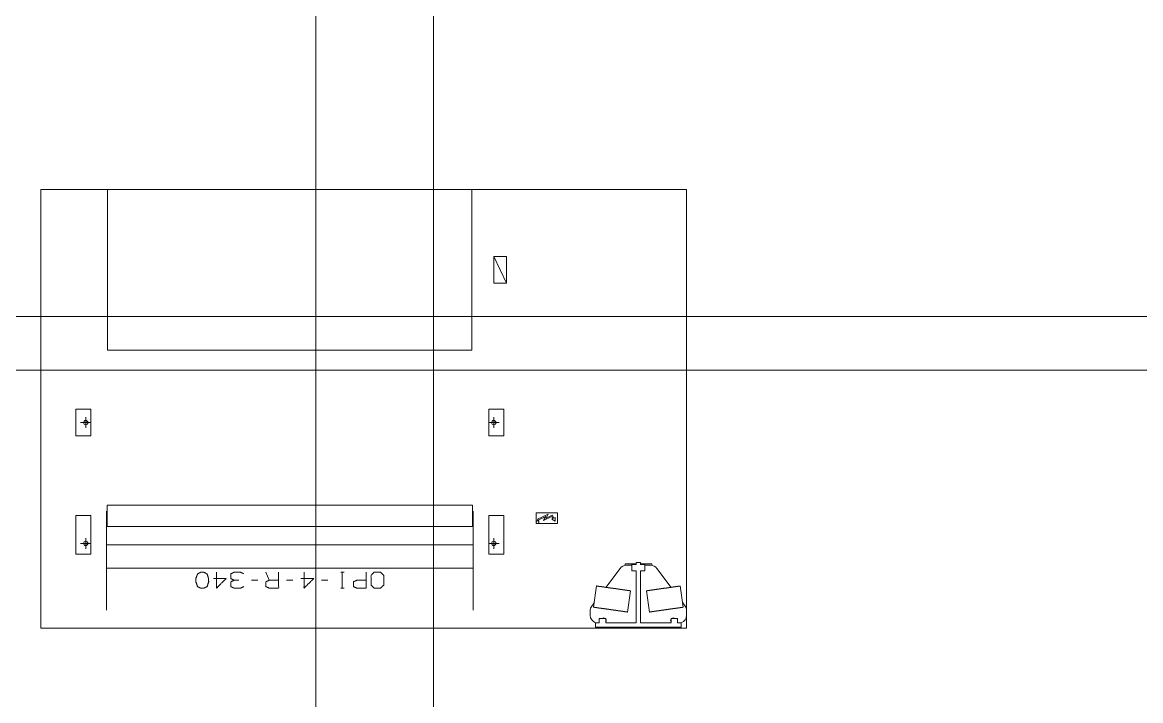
# Model space of a CAD drawing. Header units: millimetres. Extents: x 3056 to 110866, y 16649 to 58349.
# Drawn here: x 55818 to 66255, y 44265 to 50594 of the extents above; entities that cross this region are included whole.
import ezdxf

# ---------------------------------------------------------------- set-up
doc = ezdxf.new("R2010")
doc.units = ezdxf.units.MM
doc.layers.add('1', color=7, linetype='Continuous', true_color=0xffffff)

msp = doc.modelspace()

# ---------------------------------------------------------------- linework, layer by layer
at = {"layer": '1', "color": 143, "linetype": 'Continuous', "lineweight": 13}
for p, q in [((58556, 55303), (58556, 17870)), ((59656, 17870), (59656, 54863)), ((90886, 47849), (49320, 47849)), ((90886, 47349), (49320, 47349))]:
    msp.add_line(p, q, dxfattribs=at)
at = {"layer": '1', "color": 9, "linetype": 'Continuous', "lineweight": 13}
for p, q in [((58556, 55303), (58556, 47849)), ((58556, 47849), (54720, 47849)), ((58556, 47349), (54720, 47349)), ((58556, 47349), (58556, 30845)), ((59656, 45914), (59656, 47349))]:
    msp.add_line(p, q, dxfattribs=at)
at = {"layer": '1', "color": 4, "linetype": 'Continuous', "lineweight": 13}
for p, q in [((55990, 44942), (55990, 49035)), ((55990, 44942), (55990, 49035)), ((55990, 49035), (62018, 49035)), ((55990, 49035), (62018, 49035)), ((62018, 49035), (62018, 44942)), ((62018, 49035), (62018, 44942)), ((60338, 48160), (60218, 48410)), ((60218, 48410), (60338, 48410)), ((60218, 48160), (60218, 48410)), ((60338, 48410), (60338, 48160)), ((60338, 48160), (60218, 48160)), ((56614, 47535), (60014, 47535)), ((56316, 46735), (56316, 46985)), ((56316, 46985), (56456, 46985)), ((56456, 46985), (56456, 46735)), ((60173, 46735), (60173, 46985)), ((60173, 46985), (60313, 46985)), ((60313, 46985), (60313, 46735)), ((56410, 46810), (56410, 46910)), ((60218, 46810), (60218, 46910)), ((56460, 46860), (56360, 46860)), ((60268, 46860), (60168, 46860)), ((56456, 46735), (56316, 46735)), ((60313, 46735), (60173, 46735)), ((56610, 46090), (60018, 46090)), ((56610, 45890), (56610, 46090)), ((60018, 46090), (60018, 45890)), ((56316, 45632), (56316, 45992)), ((56316, 45992), (56456, 45992)), ((56456, 45992), (56456, 45632)), ((60173, 45632), (60173, 45992)), ((60173, 45992), (60313, 45992)), ((60313, 45992), (60313, 45632)), ((60613, 45917), (60613, 46017)), ((60613, 46017), (60813, 46017)), ((60613, 45942), (60638, 45942)), ((60627, 45959), (60725, 46005)), ((60627, 45959), (60631, 45950)), ((60631, 45950), (60703, 45983)), ((60638, 45942), (60638, 45917)), ((60703, 45983), (60683, 45947)), ((60760, 45983), (60683, 45947)), ((60725, 46005), (60706, 45968)), ((60706, 45968), (60764, 45996)), ((60770, 45965), (60759, 45959)), ((60759, 45959), (60790, 45940)), ((60760, 45983), (60770, 45965)), ((60764, 45996), (60779, 45969)), ((60790, 45974), (60779, 45969)), ((60790, 45974), (60790, 45940)), ((60813, 46017), (60813, 45917)), ((60018, 45890), (56610, 45890)), ((60813, 45917), (60613, 45917)), ((56460, 45732), (56360, 45732)), ((56410, 45682), (56410, 45782)), ((60024, 45720), (56604, 45720)), ((60268, 45732), (60168, 45732)), ((60218, 45682), (60218, 45782)), ((56456, 45632), (56316, 45632)), ((60313, 45632), (60173, 45632)), ((61443, 45527), (61443, 45543)), ((61548, 45543), (61443, 45543)), ((61456, 45528), (61508, 45528)), ((61508, 45475), (61508, 45535)), ((61548, 45535), (61508, 45535)), ((61548, 45553), (61588, 45553)), ((61548, 45535), (61548, 45553)), ((61588, 45535), (61588, 45553)), ((61693, 45543), (61588, 45543)), ((61588, 45535), (61628, 45535)), ((61628, 45475), (61628, 45535)), ((61628, 45528), (61681, 45528)), ((61693, 45527), (61693, 45543)), ((56604, 45501), (60024, 45501)), ((58091, 45463), (58121, 45388)), ((58820, 45463), (58790, 45463)), ((58804, 45315), (58804, 45463)), ((61396, 45498), (61264, 45322)), ((61548, 45475), (61508, 45475)), ((61548, 44992), (61548, 45475)), ((61588, 45475), (61628, 45475)), ((61588, 44992), (61588, 45475)), ((61873, 45322), (61741, 45498)), ((57957, 45388), (58016, 45388)), ((58284, 45388), (58343, 45388)), ((58611, 45388), (58670, 45388)), ((58820, 45315), (58790, 45315)), ((61178, 45335), (61150, 45137)), ((61987, 45137), (61959, 45335)), ((61467, 45092), (61495, 45290)), ((61642, 45290), (61670, 45092)), ((61118, 45062), (61118, 45103)), ((61156, 45178), (61133, 45148)), ((62003, 45148), (61981, 45178)), ((61203, 44992), (61168, 44992)), ((61168, 44952), (61168, 44992)), ((61203, 44992), (61203, 45032)), ((61203, 45032), (61263, 45032)), ((61263, 44992), (61263, 45032)), ((61548, 44992), (61263, 44992)), ((61873, 44992), (61588, 44992)), ((61873, 44992), (61873, 45032)), ((61873, 45032), (61933, 45032)), ((61933, 44992), (61933, 45032)), ((61968, 44992), (61933, 44992)), ((61968, 44952), (61968, 44992)), ((62018, 44942), (55990, 44942)), ((62018, 44942), (55990, 44942)), ((61168, 44952), (61968, 44952))]:
    msp.add_line(p, q, dxfattribs=at)
for centre, radius in [((56410, 46860), 20), ((60218, 46860), 20), ((60626, 45930), 12.5), ((56410, 45732), 20), ((60218, 45732), 20)]:
    msp.add_circle(centre, radius, dxfattribs=at)
for centre, radius, start, end in [((61456, 45453), 75, 90, 143.1301), ((61681, 45453), 75, 36.8699, 90), ((61193, 45103), 75, 143.1301, 180), ((61943, 45103), 75, 0, 36.8699), ((61193, 45062), 75, 180, 250.5277), ((61243, 45012), 25, 90, 126.8719), ((61243, 45012), 25, 53.1281, 90), ((61243, 45012), 25, 323.1281, 36.8663), ((61893, 45012), 25, 143.1337, 216.8719), ((61893, 45012), 25, 90, 126.8719), ((61893, 45012), 25, 53.1281, 90), ((61943, 45062), 75, 289.4723, 0)]:
    msp.add_arc(centre, radius, start, end, dxfattribs=at)
for points, knots in [([(56614, 49035), (56614, 49035), (56614, 49035), (56614, 49035), (56614, 49034), (56614, 49033), (56614, 49032), (56614, 49031), (56614, 49030), (56614, 49029), (56614, 49027), (56614, 49025), (56614, 49023), (56614, 49021), (56614, 49018), (56614, 49015), (56614, 49012), (56614, 49009), (56614, 49006), (56614, 49002), (56614, 48999), (56614, 48995), (56614, 48991), (56614, 48986), (56614, 48982), (56614, 48977), (56614, 48975), (56614, 48970), (56614, 48964), (56614, 48959), (56614, 48954), (56614, 48948), (56614, 48942), (56614, 48936), (56614, 48930), (56614, 48923), (56614, 48917), (56614, 48910), (56614, 48903), (56614, 48896), (56614, 48888), (56614, 48885), (56614, 48877), (56614, 48869), (56614, 48862), (56614, 48854), (56614, 48845), (56614, 48837), (56614, 48829), (56614, 48820), (56614, 48811), (56614, 48802), (56614, 48793), (56614, 48784), (56614, 48775), (56614, 48765), (56614, 48756), (56614, 48746), (56614, 48736), (56614, 48726), (56614, 48716), (56614, 48706), (56614, 48696), (56614, 48685), (56614, 48675), (56614, 48664), (56614, 48653), (56614, 48642), (56614, 48631), (56614, 48620), (56614, 48609), (56614, 48603), (56614, 48592), (56614, 48581), (56614, 48569), (56614, 48558), (56614, 48546), (56614, 48541), (56614, 48529), (56614, 48517), (56614, 48511), (56614, 48499), (56614, 48487), (56614, 48475), (56614, 48463), (56614, 48451), (56614, 48439), (56614, 48427), (56614, 48415), (56614, 48403), (56614, 48390), (56614, 48378), (56614, 48366), (56614, 48353), (56614, 48341), (56614, 48329), (56614, 48316), (56614, 48304), (56614, 48291), (56614, 48285)], [0, 0, 0.000141, 0.000346, 0.000889, 0.001707, 0.002801, 0.00417, 0.005807, 0.007719, 0.008735, 0.011056, 0.013638, 0.016496, 0.019621, 0.023015, 0.026677, 0.0306, 0.034791, 0.03925, 0.043963, 0.048944, 0.054186, 0.059683, 0.06544, 0.071444, 0.077709, 0.080969, 0.087608, 0.094502, 0.101642, 0.109022, 0.116656, 0.124523, 0.13263, 0.140976, 0.149556, 0.158368, 0.167413, 0.176684, 0.186181, 0.195897, 0.200814, 0.210861, 0.221127, 0.231597, 0.242287, 0.25318, 0.264279, 0.275574, 0.287075, 0.298766, 0.310647, 0.322719, 0.334975, 0.347414, 0.360029, 0.372821, 0.385789, 0.398919, 0.412212, 0.425674, 0.439284, 0.453049, 0.46697, 0.481031, 0.495234, 0.509578, 0.524049, 0.538661, 0.553393, 0.568245, 0.57573, 0.590759, 0.6059, 0.621154, 0.636507, 0.651958, 0.659705, 0.675298, 0.690982, 0.698863, 0.714675, 0.730557, 0.746516, 0.762546, 0.778633, 0.79479, 0.810997, 0.82726, 0.843572, 0.85992, 0.87631, 0.892735, 0.909181, 0.925663, 0.942159, 0.958676, 0.9752, 0.991731, 1, 1]), ([(60014, 48285), (60014, 48298), (60014, 48310), (60014, 48322), (60014, 48335), (60014, 48347), (60014, 48360), (60014, 48372), (60014, 48384), (60014, 48396), (60014, 48409), (60014, 48415), (60014, 48427), (60014, 48439), (60014, 48451), (60014, 48463), (60014, 48475), (60014, 48487), (60014, 48499), (60014, 48511), (60014, 48523), (60014, 48535), (60014, 48546), (60014, 48558), (60014, 48569), (60014, 48575), (60014, 48587), (60014, 48592), (60014, 48603), (60014, 48615), (60014, 48626), (60014, 48637), (60014, 48648), (60014, 48658), (60014, 48669), (60014, 48680), (60014, 48690), (60014, 48696), (60014, 48706), (60014, 48716), (60014, 48726), (60014, 48736), (60014, 48746), (60014, 48756), (60014, 48765), (60014, 48770), (60014, 48779), (60014, 48789), (60014, 48798), (60014, 48807), (60014, 48816), (60014, 48824), (60014, 48833), (60014, 48841), (60014, 48849), (60014, 48858), (60014, 48866), (60014, 48869), (60014, 48877), (60014, 48885), (60014, 48892), (60014, 48899), (60014, 48906), (60014, 48913), (60014, 48917), (60014, 48923), (60014, 48926), (60014, 48933), (60014, 48939), (60014, 48945), (60014, 48951), (60014, 48956), (60014, 48962), (60014, 48964), (60014, 48970), (60014, 48975), (60014, 48979), (60014, 48984), (60014, 48988), (60014, 48993), (60014, 48997), (60014, 49000), (60014, 49004), (60014, 49008), (60014, 49011), (60014, 49014), (60014, 49017), (60014, 49019), (60014, 49022), (60014, 49023), (60014, 49025), (60014, 49027), (60014, 49029), (60014, 49030), (60014, 49032), (60014, 49033), (60014, 49034), (60014, 49034), (60014, 49035), (60014, 49035), (60014, 49035), (60014, 49035)], [0, 0, 0.016538, 0.033069, 0.049586, 0.066096, 0.082585, 0.099045, 0.115485, 0.131896, 0.148265, 0.164598, 0.17274, 0.189003, 0.20521, 0.221367, 0.237454, 0.253484, 0.269443, 0.285325, 0.301137, 0.316856, 0.332498, 0.348042, 0.363493, 0.378846, 0.386501, 0.401699, 0.409241, 0.42427, 0.439185, 0.453973, 0.468642, 0.483183, 0.497598, 0.511871, 0.526003, 0.539987, 0.546951, 0.560716, 0.574326, 0.587788, 0.601081, 0.614211, 0.627179, 0.639971, 0.646279, 0.658802, 0.671156, 0.68332, 0.695293, 0.707083, 0.718675, 0.730077, 0.741274, 0.752267, 0.763054, 0.773638, 0.778873, 0.789139, 0.799186, 0.809014, 0.818624, 0.828008, 0.837166, 0.841632, 0.850444, 0.85479, 0.863257, 0.871484, 0.879471, 0.887225, 0.894725, 0.901992, 0.905498, 0.912392, 0.919031, 0.925423, 0.931554, 0.937439, 0.943069, 0.948438, 0.953546, 0.958394, 0.96298, 0.967305, 0.971362, 0.975158, 0.978678, 0.981938, 0.983504, 0.986362, 0.988944, 0.991265, 0.993304, 0.995082, 0.996585, 0.997813, 0.998293, 0.999111, 0.999654, 0.999929, 1, 1]), ([(56614, 48285), (56614, 48273), (56614, 48260), (56614, 48248), (56614, 48236), (56614, 48230), (56614, 48217), (56614, 48205), (56614, 48193), (56614, 48180), (56614, 48168), (56614, 48156), (56614, 48144), (56614, 48131), (56614, 48119), (56614, 48107), (56614, 48095), (56614, 48083), (56614, 48071), (56614, 48059), (56614, 48048), (56614, 48036), (56614, 48024), (56614, 48013), (56614, 48001), (56614, 47995), (56614, 47984), (56614, 47973), (56614, 47961), (56614, 47950), (56614, 47939), (56614, 47928), (56614, 47917), (56614, 47907), (56614, 47896), (56614, 47886), (56614, 47875), (56614, 47865), (56614, 47855), (56614, 47844), (56614, 47839), (56614, 47830), (56614, 47825), (56614, 47815), (56614, 47810), (56614, 47801), (56614, 47796), (56614, 47787), (56614, 47782), (56614, 47773), (56614, 47764), (56614, 47759), (56614, 47751), (56614, 47742), (56614, 47734), (56614, 47725), (56614, 47717), (56614, 47709), (56614, 47701), (56614, 47693), (56614, 47686), (56614, 47679), (56614, 47671), (56614, 47664), (56614, 47657), (56614, 47651), (56614, 47644), (56614, 47638), (56614, 47632), (56614, 47626), (56614, 47620), (56614, 47617), (56614, 47612), (56614, 47609), (56614, 47604), (56614, 47598), (56614, 47594), (56614, 47589), (56614, 47584), (56614, 47580), (56614, 47576), (56614, 47572), (56614, 47570), (56614, 47567), (56614, 47565), (56614, 47561), (56614, 47560), (56614, 47557), (56614, 47554), (56614, 47551), (56614, 47549), (56614, 47547), (56614, 47545), (56614, 47543), (56614, 47541), (56614, 47540), (56614, 47538), (56614, 47538), (56614, 47537), (56614, 47536), (56614, 47536), (56614, 47535), (56614, 47535)], [0, 0, 0.016531, 0.033062, 0.049579, 0.06609, 0.07433, 0.090812, 0.107259, 0.123684, 0.140074, 0.156429, 0.172734, 0.188998, 0.205204, 0.221361, 0.237455, 0.253478, 0.269438, 0.285327, 0.301132, 0.316859, 0.332494, 0.348044, 0.363496, 0.378849, 0.386497, 0.401695, 0.41678, 0.431751, 0.446603, 0.461343, 0.475948, 0.490419, 0.504763, 0.518965, 0.533027, 0.546948, 0.560713, 0.574323, 0.587785, 0.594432, 0.607647, 0.614209, 0.627177, 0.633569, 0.646276, 0.652584, 0.665023, 0.671154, 0.683318, 0.695291, 0.701232, 0.71293, 0.724424, 0.73572, 0.746818, 0.757712, 0.768401, 0.778878, 0.789137, 0.799184, 0.809013, 0.818622, 0.828006, 0.837165, 0.846097, 0.854789, 0.863256, 0.871483, 0.87947, 0.887224, 0.890977, 0.898357, 0.901991, 0.909004, 0.915771, 0.92229, 0.928555, 0.934567, 0.940317, 0.945813, 0.951056, 0.953546, 0.958393, 0.96075, 0.965209, 0.967304, 0.971361, 0.975157, 0.978685, 0.981945, 0.984929, 0.987653, 0.990108, 0.992288, 0.994193, 0.99583, 0.996585, 0.997813, 0.998772, 0.99945, 0.999859, 1, 1]), ([(60014, 47535), (60014, 47535), (60014, 47536), (60014, 47536), (60014, 47537), (60014, 47537), (60014, 47538), (60014, 47540), (60014, 47541), (60014, 47543), (60014, 47545), (60014, 47547), (60014, 47549), (60014, 47550), (60014, 47553), (60014, 47555), (60014, 47558), (60014, 47561), (60014, 47565), (60014, 47568), (60014, 47572), (60014, 47576), (60014, 47580), (60014, 47584), (60014, 47589), (60014, 47594), (60014, 47598), (60014, 47604), (60014, 47609), (60014, 47612), (60014, 47617), (60014, 47623), (60014, 47629), (60014, 47635), (60014, 47641), (60014, 47647), (60014, 47654), (60014, 47661), (60014, 47668), (60014, 47675), (60014, 47679), (60014, 47686), (60014, 47693), (60014, 47701), (60014, 47709), (60014, 47717), (60014, 47721), (60014, 47729), (60014, 47738), (60014, 47746), (60014, 47755), (60014, 47764), (60014, 47773), (60014, 47782), (60014, 47791), (60014, 47801), (60014, 47810), (60014, 47820), (60014, 47830), (60014, 47839), (60014, 47850), (60014, 47855), (60014, 47865), (60014, 47875), (60014, 47880), (60014, 47891), (60014, 47901), (60014, 47912), (60014, 47923), (60014, 47934), (60014, 47945), (60014, 47956), (60014, 47967), (60014, 47978), (60014, 47990), (60014, 48001), (60014, 48007), (60014, 48018), (60014, 48024), (60014, 48036), (60014, 48048), (60014, 48059), (60014, 48065), (60014, 48077), (60014, 48089), (60014, 48101), (60014, 48113), (60014, 48125), (60014, 48137), (60014, 48144), (60014, 48156), (60014, 48168), (60014, 48180), (60014, 48193), (60014, 48205), (60014, 48217), (60014, 48230), (60014, 48242), (60014, 48254), (60014, 48267), (60014, 48279), (60014, 48285)], [0, 0, 0.000141, 0.00055, 0.001228, 0.001707, 0.002801, 0.00417, 0.005807, 0.007712, 0.009892, 0.012347, 0.015071, 0.018055, 0.019622, 0.023015, 0.026677, 0.0306, 0.034791, 0.03925, 0.043963, 0.048944, 0.054187, 0.059683, 0.065433, 0.071445, 0.07771, 0.084229, 0.090996, 0.098009, 0.101643, 0.109023, 0.11665, 0.124524, 0.132631, 0.140977, 0.149557, 0.158369, 0.167415, 0.176686, 0.186182, 0.190987, 0.200816, 0.210863, 0.221122, 0.231599, 0.242288, 0.247735, 0.258728, 0.269925, 0.281327, 0.292919, 0.304709, 0.316682, 0.328846, 0.341193, 0.353724, 0.366431, 0.379307, 0.392353, 0.405568, 0.418946, 0.425677, 0.439287, 0.453052, 0.460009, 0.474, 0.488133, 0.502406, 0.516813, 0.531355, 0.546031, 0.560819, 0.575734, 0.590763, 0.605904, 0.621151, 0.628806, 0.644209, 0.651956, 0.667506, 0.683141, 0.698868, 0.706749, 0.722596, 0.738521, 0.754516, 0.770581, 0.786703, 0.802889, 0.811002, 0.827266, 0.843571, 0.859926, 0.876316, 0.892741, 0.909188, 0.92567, 0.942165, 0.958683, 0.975207, 0.991738, 1, 1]), ([(56604, 46034), (56604, 46032), (56604, 46026), (56604, 46023), (56604, 46017), (56604, 46011), (56604, 46005), (56604, 45999), (56604, 45993), (56604, 45986), (56604, 45979), (56604, 45976), (56604, 45969), (56604, 45962), (56604, 45954), (56604, 45947), (56604, 45939), (56604, 45936), (56604, 45928), (56604, 45920), (56604, 45912), (56604, 45904), (56604, 45896), (56604, 45887), (56604, 45879), (56604, 45870), (56604, 45861), (56604, 45857), (56604, 45848), (56604, 45839), (56604, 45830), (56604, 45821), (56604, 45816), (56604, 45807), (56604, 45803), (56604, 45793), (56604, 45784), (56604, 45774), (56604, 45765), (56604, 45755), (56604, 45745), (56604, 45735), (56604, 45726), (56604, 45716), (56604, 45706), (56604, 45696), (56604, 45691), (56604, 45681), (56604, 45671), (56604, 45661), (56604, 45656), (56604, 45646), (56604, 45635), (56604, 45625), (56604, 45615), (56604, 45610)], [0, 0, 0.006424, 0.019473, 0.026097, 0.039744, 0.05379, 0.068223, 0.08303, 0.098224, 0.113779, 0.129709, 0.137855, 0.154309, 0.171112, 0.188252, 0.205728, 0.223542, 0.232523, 0.250798, 0.269385, 0.288272, 0.307457, 0.326917, 0.346652, 0.366661, 0.386932, 0.407452, 0.417831, 0.438713, 0.45982, 0.481151, 0.502707, 0.513522, 0.535377, 0.546392, 0.568522, 0.590839, 0.613305, 0.635946, 0.658725, 0.681653, 0.704705, 0.727883, 0.751173, 0.774562, 0.798039, 0.809802, 0.833404, 0.85708, 0.880807, 0.892695, 0.916496, 0.940335, 0.964186, 0.988062, 1, 1]), ([(60024, 45110), (60024, 45110), (60024, 45110), (60024, 45111), (60024, 45111), (60024, 45112), (60024, 45113), (60024, 45114), (60024, 45115), (60024, 45117), (60024, 45118), (60024, 45120), (60024, 45122), (60024, 45125), (60024, 45127), (60024, 45130), (60024, 45133), (60024, 45136), (60024, 45139), (60024, 45143), (60024, 45146), (60024, 45150), (60024, 45154), (60024, 45159), (60024, 45163), (60024, 45168), (60024, 45172), (60024, 45177), (60024, 45183), (60024, 45188), (60024, 45193), (60024, 45199), (60024, 45205), (60024, 45211), (60024, 45214), (60024, 45220), (60024, 45227), (60024, 45233), (60024, 45240), (60024, 45243), (60024, 45250), (60024, 45257), (60024, 45264), (60024, 45272), (60024, 45279), (60024, 45287), (60024, 45295), (60024, 45303), (60024, 45311), (60024, 45319), (60024, 45327), (60024, 45335), (60024, 45340), (60024, 45348), (60024, 45357), (60024, 45366), (60024, 45374), (60024, 45383), (60024, 45392), (60024, 45402), (60024, 45411), (60024, 45420), (60024, 45429), (60024, 45439), (60024, 45448), (60024, 45458), (60024, 45468), (60024, 45477), (60024, 45487), (60024, 45497), (60024, 45502), (60024, 45512), (60024, 45522), (60024, 45532), (60024, 45541), (60024, 45551), (60024, 45562), (60024, 45572), (60024, 45582), (60024, 45592), (60024, 45602), (60024, 45612), (60024, 45622), (60024, 45632), (60024, 45642), (60024, 45652), (60024, 45662), (60024, 45672), (60024, 45682), (60024, 45687), (60024, 45697), (60024, 45707), (60024, 45712), (60024, 45722), (60024, 45732), (60024, 45742), (60024, 45751), (60024, 45761), (60024, 45766), (60024, 45775), (60024, 45785), (60024, 45794), (60024, 45804), (60024, 45813), (60024, 45822), (60024, 45831), (60024, 45840), (60024, 45849), (60024, 45858), (60024, 45867), (60024, 45875), (60024, 45879), (60024, 45888), (60024, 45896), (60024, 45904), (60024, 45908), (60024, 45917), (60024, 45924), (60024, 45932), (60024, 45940), (60024, 45947), (60024, 45955), (60024, 45962), (60024, 45969), (60024, 45976), (60024, 45979), (60024, 45986), (60024, 45993), (60024, 45999), (60024, 46005), (60024, 46012), (60024, 46015), (60024, 46020), (60024, 46023), (60024, 46029), (60024, 46034)], [0, 0, 0.000052, 0.000275, 0.000441, 0.000991, 0.001758, 0.002748, 0.003962, 0.005388, 0.007037, 0.008898, 0.010982, 0.013278, 0.015792, 0.018517, 0.021455, 0.02461, 0.027971, 0.031538, 0.035317, 0.039302, 0.043488, 0.047879, 0.052472, 0.057264, 0.062251, 0.067433, 0.07281, 0.078375, 0.08413, 0.090073, 0.096194, 0.102504, 0.108986, 0.112318, 0.119063, 0.125986, 0.133074, 0.140329, 0.143999, 0.151494, 0.159155, 0.166965, 0.174936, 0.183049, 0.191306, 0.199711, 0.208254, 0.216929, 0.225741, 0.234679, 0.243743, 0.248335, 0.257577, 0.266933, 0.276403, 0.285983, 0.295665, 0.305445, 0.315322, 0.325296, 0.335351, 0.345491, 0.355712, 0.366007, 0.376376, 0.386815, 0.39731, 0.407868, 0.418478, 0.423792, 0.434476, 0.445207, 0.455971, 0.466776, 0.477603, 0.488465, 0.499344, 0.510241, 0.521148, 0.532062, 0.542981, 0.5539, 0.564814, 0.575721, 0.586612, 0.597485, 0.60833, 0.619152, 0.624546, 0.635316, 0.646052, 0.651405, 0.662073, 0.672694, 0.683258, 0.693765, 0.704209, 0.709397, 0.719738, 0.73001, 0.740202, 0.750313, 0.760339, 0.770279, 0.780122, 0.789868, 0.79951, 0.809049, 0.81848, 0.827801, 0.832428, 0.841572, 0.85059, 0.859482, 0.863863, 0.87256, 0.88112, 0.889543, 0.897822, 0.905959, 0.913946, 0.921779, 0.929458, 0.936981, 0.940698, 0.947981, 0.955092, 0.962032, 0.968806, 0.975408, 0.978614, 0.984947, 0.988067, 0.994125, 1, 1]), ([(56604, 45610), (56604, 45600), (56604, 45590), (56604, 45580), (56604, 45569), (56604, 45559), (56604, 45549), (56604, 45539), (56604, 45529), (56604, 45519), (56604, 45509), (56604, 45499), (56604, 45489), (56604, 45479), (56604, 45469), (56604, 45459), (56604, 45455), (56604, 45445), (56604, 45435), (56604, 45431), (56604, 45421), (56604, 45412), (56604, 45402), (56604, 45393), (56604, 45384), (56604, 45375), (56604, 45366), (56604, 45357), (56604, 45348), (56604, 45340), (56604, 45331), (56604, 45323), (56604, 45315), (56604, 45306), (56604, 45298), (56604, 45290), (56604, 45283), (56604, 45275), (56604, 45268), (56604, 45260), (56604, 45253), (56604, 45246), (56604, 45239), (56604, 45232), (56604, 45226), (56604, 45219), (56604, 45213), (56604, 45207), (56604, 45201), (56604, 45195), (56604, 45189), (56604, 45187), (56604, 45181), (56604, 45176), (56604, 45171), (56604, 45166), (56604, 45162), (56604, 45157), (56604, 45153), (56604, 45149), (56604, 45147), (56604, 45143), (56604, 45140), (56604, 45136), (56604, 45133), (56604, 45130), (56604, 45128), (56604, 45125), (56604, 45123), (56604, 45120), (56604, 45119), (56604, 45117), (56604, 45115), (56604, 45114), (56604, 45113), (56604, 45112), (56604, 45111), (56604, 45111), (56604, 45110), (56604, 45110)], [0, 0, 0.020405, 0.040788, 0.061161, 0.081513, 0.101822, 0.1221, 0.142314, 0.162476, 0.182573, 0.202587, 0.222526, 0.242359, 0.262107, 0.281739, 0.301245, 0.310939, 0.330264, 0.349452, 0.359009, 0.377974, 0.396781, 0.415418, 0.433886, 0.452174, 0.470271, 0.488178, 0.505884, 0.523368, 0.54064, 0.55769, 0.574507, 0.59108, 0.60741, 0.623497, 0.639309, 0.654866, 0.670149, 0.685145, 0.699856, 0.714281, 0.72841, 0.742242, 0.755757, 0.768955, 0.781835, 0.794387, 0.80661, 0.818506, 0.830052, 0.84126, 0.846679, 0.857358, 0.867676, 0.877635, 0.887234, 0.896452, 0.9053, 0.913777, 0.921874, 0.925821, 0.933335, 0.940469, 0.94721, 0.95355, 0.959498, 0.965043, 0.970187, 0.974928, 0.979267, 0.983194, 0.986718, 0.989829, 0.992518, 0.994804, 0.996677, 0.998127, 0.999174, 0.999799, 1, 1]), ([(57482, 45463), (57453, 45447), (57437, 45404), (57437, 45374), (57453, 45329), (57482, 45315), (57512, 45315), (57542, 45329), (57557, 45374), (57556, 45404), (57542, 45447), (57512, 45463), (57482, 45463)], [0, 0, 0.07627, 0.181892, 0.249383, 0.358354, 0.433032, 0.500523, 0.575202, 0.684172, 0.751757, 0.856239, 0.932509, 1, 1]), ([(57601, 45404), (57719, 45404), (57630, 45315), (57630, 45463)], [0, 0, 0.302057, 0.622432, 1, 1]), ([(57883, 45449), (57855, 45463), (57794, 45463), (57764, 45449), (57764, 45404), (57794, 45388), (57839, 45388)], [0, 0, 0.126068, 0.370409, 0.502124, 0.68381, 0.818314, 1, 1]), ([(58210, 45463), (58210, 45315), (58121, 45315), (58091, 45329), (58091, 45374), (58121, 45388), (58210, 45388)], [0, 0, 0.339226, 0.542766, 0.617833, 0.721387, 0.79646, 1, 1]), ([(58418, 45404), (58537, 45404), (58447, 45315), (58447, 45463)], [0, 0, 0.302057, 0.622432, 1, 1]), ([(59027, 45463), (59027, 45315), (58938, 45315), (58908, 45329), (58908, 45374), (58939, 45388), (59027, 45388)], [0, 0, 0.339338, 0.542934, 0.618037, 0.721625, 0.799973, 1, 1]), ([(59161, 45463), (59101, 45463), (59072, 45433), (59072, 45344), (59101, 45315), (59161, 45315), (59192, 45344), (59192, 45433), (59161, 45463)], [0, 0, 0.127134, 0.217023, 0.407717, 0.497606, 0.62474, 0.717023, 0.907717, 1, 1]), ([(57794, 45388), (57764, 45374), (57764, 45329), (57794, 45315), (57855, 45315), (57884, 45329)], [0, 0, 0.160402, 0.381659, 0.54205, 0.839609, 1, 1]), ([(61178, 45335), (61178, 45335), (61178, 45335), (61178, 45335), (61178, 45335), (61179, 45334), (61179, 45334), (61179, 45334), (61180, 45334), (61180, 45334), (61181, 45334), (61183, 45334), (61184, 45334), (61185, 45334), (61186, 45333), (61188, 45333), (61189, 45333), (61190, 45333), (61192, 45333), (61193, 45332), (61194, 45332), (61196, 45332), (61197, 45332), (61198, 45332), (61200, 45331), (61201, 45331), (61203, 45331), (61204, 45331), (61206, 45331), (61209, 45330), (61213, 45330), (61216, 45329), (61218, 45329), (61220, 45329), (61224, 45328), (61228, 45327), (61232, 45327), (61235, 45327), (61237, 45326), (61239, 45326), (61241, 45326), (61246, 45325), (61248, 45325), (61250, 45324), (61253, 45324), (61255, 45324), (61258, 45323), (61260, 45323), (61263, 45323), (61265, 45322), (61270, 45322), (61273, 45321), (61275, 45321), (61281, 45320), (61286, 45319), (61289, 45319), (61291, 45319), (61294, 45318), (61297, 45318), (61302, 45317), (61308, 45316), (61314, 45315), (61316, 45315), (61319, 45315), (61322, 45314), (61325, 45314), (61330, 45313), (61333, 45313), (61339, 45312), (61342, 45312), (61347, 45311), (61353, 45310), (61356, 45310), (61359, 45309), (61364, 45308), (61367, 45308), (61370, 45308), (61375, 45307), (61378, 45306), (61381, 45306), (61386, 45305), (61389, 45305), (61392, 45305), (61397, 45304), (61402, 45303), (61404, 45303), (61407, 45302), (61410, 45302), (61412, 45302), (61415, 45301), (61417, 45301), (61422, 45300), (61424, 45300), (61429, 45299), (61431, 45299), (61433, 45299), (61436, 45298), (61438, 45298), (61440, 45298), (61444, 45297), (61448, 45297), (61450, 45296), (61452, 45296), (61456, 45295), (61459, 45295), (61463, 45294), (61466, 45294), (61469, 45294), (61471, 45293), (61472, 45293), (61475, 45293), (61478, 45292), (61480, 45292), (61483, 45292), (61484, 45292), (61485, 45291), (61486, 45291), (61487, 45291), (61488, 45291), (61490, 45291), (61490, 45291), (61491, 45291), (61492, 45290), (61492, 45290), (61493, 45290), (61493, 45290), (61493, 45290), (61494, 45290), (61494, 45290), (61494, 45290), (61494, 45290), (61494, 45290), (61495, 45290), (61495, 45290)], [0, 0, 0.000166, 0.000316, 0.0008, 0.001268, 0.002872, 0.003974, 0.005091, 0.006511, 0.007947, 0.011422, 0.015529, 0.020255, 0.022928, 0.025582, 0.031527, 0.034799, 0.038057, 0.045187, 0.049027, 0.052886, 0.057027, 0.061167, 0.065577, 0.069986, 0.074677, 0.07937, 0.084328, 0.089289, 0.099726, 0.11068, 0.122118, 0.128098, 0.134059, 0.146449, 0.15929, 0.172566, 0.179414, 0.186259, 0.193308, 0.200354, 0.214832, 0.222262, 0.229678, 0.237276, 0.244872, 0.252622, 0.26037, 0.268286, 0.276183, 0.292299, 0.300479, 0.308662, 0.325261, 0.342095, 0.350612, 0.359127, 0.367744, 0.376344, 0.39371, 0.411229, 0.428845, 0.437695, 0.446546, 0.455447, 0.464329, 0.482147, 0.491083, 0.508917, 0.51785, 0.535668, 0.553453, 0.562303, 0.571154, 0.588771, 0.597522, 0.606287, 0.623654, 0.632255, 0.640871, 0.657905, 0.666319, 0.674736, 0.691336, 0.707701, 0.715751, 0.723814, 0.731714, 0.739628, 0.747378, 0.755126, 0.770322, 0.777736, 0.792399, 0.799644, 0.806692, 0.813738, 0.820586, 0.827431, 0.840707, 0.853549, 0.859744, 0.865941, 0.877879, 0.889318, 0.900272, 0.910709, 0.920629, 0.925321, 0.930014, 0.938831, 0.947114, 0.95481, 0.961941, 0.965199, 0.96847, 0.974415, 0.977072, 0.979742, 0.984469, 0.986522, 0.988578, 0.990313, 0.992051, 0.993486, 0.994906, 0.996024, 0.997128, 0.997928, 0.99873, 0.999198, 0.999682, 0.999831, 1, 1]), ([(61642, 45290), (61642, 45290), (61642, 45290), (61643, 45290), (61643, 45290), (61643, 45290), (61643, 45290), (61644, 45290), (61644, 45290), (61644, 45290), (61645, 45290), (61645, 45290), (61646, 45291), (61647, 45291), (61647, 45291), (61649, 45291), (61650, 45291), (61650, 45291), (61652, 45291), (61653, 45292), (61654, 45292), (61657, 45292), (61659, 45292), (61662, 45293), (61665, 45293), (61666, 45293), (61668, 45294), (61671, 45294), (61674, 45294), (61677, 45295), (61681, 45295), (61685, 45296), (61687, 45296), (61689, 45297), (61693, 45297), (61697, 45298), (61699, 45298), (61701, 45298), (61704, 45299), (61706, 45299), (61708, 45299), (61710, 45300), (61713, 45300), (61715, 45300), (61720, 45301), (61722, 45301), (61725, 45302), (61727, 45302), (61730, 45302), (61732, 45303), (61735, 45303), (61740, 45304), (61743, 45304), (61748, 45305), (61751, 45305), (61756, 45306), (61759, 45306), (61762, 45307), (61767, 45308), (61770, 45308), (61773, 45308), (61778, 45309), (61781, 45310), (61784, 45310), (61787, 45310), (61792, 45311), (61798, 45312), (61804, 45313), (61806, 45313), (61812, 45314), (61815, 45314), (61821, 45315), (61823, 45315), (61829, 45316), (61834, 45317), (61840, 45318), (61843, 45318), (61845, 45319), (61848, 45319), (61851, 45319), (61856, 45320), (61859, 45320), (61864, 45321), (61867, 45322), (61872, 45322), (61874, 45323), (61877, 45323), (61879, 45323), (61882, 45324), (61884, 45324), (61886, 45324), (61889, 45325), (61891, 45325), (61896, 45326), (61898, 45326), (61900, 45326), (61902, 45327), (61905, 45327), (61909, 45327), (61913, 45328), (61917, 45329), (61919, 45329), (61921, 45329), (61924, 45330), (61928, 45330), (61931, 45331), (61933, 45331), (61934, 45331), (61936, 45331), (61938, 45332), (61940, 45332), (61941, 45332), (61943, 45332), (61944, 45332), (61945, 45333), (61947, 45333), (61948, 45333), (61949, 45333), (61951, 45333), (61952, 45334), (61953, 45334), (61954, 45334), (61955, 45334), (61956, 45334), (61956, 45334), (61957, 45334), (61957, 45334), (61958, 45334), (61958, 45334), (61958, 45334), (61959, 45334), (61959, 45335), (61959, 45335), (61959, 45335), (61959, 45335)], [0, 0, 0.000152, 0.000319, 0.000786, 0.00127, 0.002073, 0.002856, 0.003976, 0.005078, 0.006514, 0.007933, 0.009687, 0.011423, 0.013478, 0.015531, 0.020258, 0.022912, 0.025585, 0.03153, 0.034785, 0.038059, 0.045173, 0.052886, 0.061153, 0.069986, 0.07468, 0.079371, 0.089291, 0.099728, 0.110683, 0.122121, 0.134043, 0.14024, 0.146435, 0.159293, 0.172569, 0.179414, 0.186262, 0.193308, 0.200357, 0.207602, 0.214833, 0.222248, 0.229678, 0.244858, 0.252622, 0.260372, 0.268286, 0.276186, 0.284233, 0.292283, 0.308648, 0.316964, 0.333681, 0.342095, 0.359129, 0.367728, 0.376346, 0.393713, 0.402462, 0.411213, 0.428829, 0.437697, 0.446547, 0.455431, 0.473232, 0.491067, 0.508917, 0.517837, 0.535671, 0.544553, 0.562305, 0.571155, 0.588771, 0.606274, 0.623657, 0.632256, 0.640857, 0.649372, 0.657889, 0.674722, 0.683038, 0.699521, 0.707701, 0.7238, 0.731714, 0.739614, 0.747378, 0.755128, 0.762724, 0.770322, 0.777738, 0.785152, 0.79963, 0.806676, 0.813725, 0.82057, 0.827417, 0.84071, 0.853551, 0.865941, 0.871902, 0.877866, 0.88932, 0.900258, 0.910711, 0.915672, 0.920613, 0.925307, 0.934423, 0.938833, 0.942973, 0.947114, 0.950957, 0.954813, 0.961927, 0.965201, 0.968473, 0.974401, 0.977072, 0.979745, 0.984471, 0.986508, 0.988562, 0.990316, 0.992053, 0.993473, 0.994909, 0.99601, 0.997128, 0.99793, 0.998716, 0.999684, 0.999834, 1, 1]), ([(61150, 45137), (61150, 45137), (61150, 45137), (61150, 45136), (61150, 45136), (61151, 45136), (61151, 45136), (61151, 45136), (61151, 45136), (61152, 45136), (61152, 45136), (61153, 45136), (61153, 45136), (61154, 45136), (61155, 45136), (61156, 45136), (61158, 45135), (61160, 45135), (61161, 45135), (61162, 45135), (61164, 45135), (61165, 45134), (61167, 45134), (61169, 45134), (61172, 45133), (61174, 45133), (61175, 45133), (61178, 45133), (61180, 45132), (61181, 45132), (61183, 45132), (61187, 45131), (61190, 45131), (61194, 45130), (61196, 45130), (61200, 45129), (61202, 45129), (61205, 45129), (61209, 45128), (61213, 45128), (61218, 45127), (61220, 45127), (61223, 45126), (61227, 45126), (61232, 45125), (61237, 45124), (61240, 45124), (61242, 45124), (61248, 45123), (61253, 45122), (61256, 45122), (61258, 45121), (61264, 45121), (61269, 45120), (61272, 45119), (61275, 45119), (61277, 45119), (61280, 45118), (61286, 45117), (61289, 45117), (61291, 45117), (61297, 45116), (61303, 45115), (61305, 45115), (61311, 45114), (61314, 45113), (61320, 45113), (61325, 45112), (61328, 45111), (61331, 45111), (61336, 45110), (61342, 45110), (61347, 45109), (61350, 45108), (61353, 45108), (61356, 45108), (61358, 45107), (61364, 45106), (61369, 45106), (61372, 45105), (61374, 45105), (61379, 45104), (61382, 45104), (61384, 45104), (61389, 45103), (61394, 45102), (61396, 45102), (61399, 45102), (61403, 45101), (61405, 45101), (61408, 45100), (61410, 45100), (61414, 45099), (61418, 45099), (61420, 45099), (61424, 45098), (61428, 45097), (61430, 45097), (61432, 45097), (61435, 45096), (61438, 45096), (61440, 45096), (61443, 45095), (61446, 45095), (61447, 45095), (61450, 45094), (61451, 45094), (61452, 45094), (61455, 45094), (61456, 45094), (61457, 45093), (61459, 45093), (61459, 45093), (61460, 45093), (61462, 45093), (61463, 45093), (61464, 45092), (61464, 45092), (61465, 45092), (61465, 45092), (61465, 45092), (61466, 45092), (61466, 45092), (61466, 45092), (61466, 45092), (61467, 45092), (61467, 45092), (61467, 45092)], [0, 0, 0.00015, 0.000318, 0.000802, 0.00127, 0.002072, 0.002872, 0.003976, 0.005094, 0.006514, 0.007949, 0.009687, 0.011422, 0.013478, 0.015531, 0.020258, 0.025583, 0.031527, 0.034785, 0.038057, 0.045187, 0.04903, 0.052886, 0.061153, 0.069986, 0.074679, 0.079371, 0.089291, 0.094518, 0.099726, 0.105205, 0.11641, 0.128082, 0.140254, 0.146451, 0.159293, 0.165923, 0.172567, 0.186262, 0.200354, 0.214832, 0.222264, 0.229678, 0.244858, 0.26037, 0.276186, 0.284233, 0.292299, 0.308664, 0.325264, 0.333678, 0.342095, 0.359129, 0.376344, 0.385029, 0.393713, 0.402461, 0.411229, 0.428845, 0.437697, 0.446546, 0.464332, 0.482149, 0.491083, 0.508917, 0.517851, 0.535668, 0.553454, 0.562305, 0.571154, 0.588771, 0.60629, 0.623656, 0.632255, 0.640873, 0.649388, 0.657905, 0.674738, 0.691338, 0.699518, 0.707701, 0.7238, 0.731714, 0.73963, 0.755126, 0.770322, 0.777738, 0.785168, 0.79963, 0.806692, 0.813741, 0.820586, 0.834063, 0.847122, 0.853551, 0.865941, 0.877879, 0.883593, 0.88932, 0.900274, 0.910711, 0.915669, 0.925323, 0.934422, 0.938831, 0.947114, 0.950956, 0.954813, 0.961943, 0.965198, 0.968472, 0.974417, 0.977072, 0.979745, 0.984471, 0.988578, 0.990315, 0.99205, 0.993486, 0.994906, 0.996026, 0.997128, 0.99793, 0.99873, 0.9992, 0.999684, 0.999834, 1, 1]), ([(61670, 45092), (61670, 45092), (61670, 45092), (61670, 45092), (61671, 45092), (61671, 45092), (61671, 45092), (61671, 45092), (61672, 45092), (61672, 45092), (61673, 45092), (61673, 45092), (61674, 45093), (61675, 45093), (61677, 45093), (61677, 45093), (61678, 45093), (61680, 45093), (61681, 45094), (61682, 45094), (61685, 45094), (61686, 45094), (61687, 45094), (61690, 45095), (61692, 45095), (61694, 45095), (61697, 45096), (61699, 45096), (61702, 45096), (61705, 45097), (61707, 45097), (61709, 45097), (61713, 45098), (61717, 45099), (61721, 45099), (61725, 45100), (61727, 45100), (61729, 45100), (61731, 45101), (61734, 45101), (61738, 45102), (61741, 45102), (61743, 45102), (61748, 45103), (61753, 45104), (61755, 45104), (61758, 45104), (61763, 45105), (61765, 45105), (61768, 45106), (61773, 45106), (61779, 45107), (61781, 45108), (61784, 45108), (61787, 45108), (61789, 45109), (61795, 45110), (61801, 45110), (61806, 45111), (61809, 45111), (61815, 45112), (61820, 45113), (61826, 45114), (61829, 45114), (61834, 45115), (61840, 45116), (61846, 45117), (61848, 45117), (61851, 45117), (61857, 45118), (61860, 45119), (61862, 45119), (61865, 45119), (61868, 45120), (61873, 45121), (61879, 45121), (61881, 45122), (61884, 45122), (61889, 45123), (61894, 45124), (61897, 45124), (61900, 45124), (61905, 45125), (61909, 45126), (61914, 45126), (61917, 45127), (61919, 45127), (61924, 45128), (61928, 45128), (61932, 45129), (61935, 45129), (61939, 45130), (61941, 45130), (61943, 45130), (61945, 45131), (61948, 45131), (61952, 45132), (61954, 45132), (61955, 45132), (61957, 45132), (61959, 45133), (61962, 45133), (61963, 45133), (61965, 45133), (61968, 45134), (61970, 45134), (61972, 45134), (61973, 45135), (61975, 45135), (61976, 45135), (61977, 45135), (61979, 45135), (61981, 45136), (61982, 45136), (61983, 45136), (61983, 45136), (61984, 45136), (61985, 45136), (61985, 45136), (61985, 45136), (61986, 45136), (61986, 45136), (61986, 45136), (61987, 45136), (61987, 45137), (61987, 45137), (61987, 45137)], [0, 0, 0.00015, 0.000316, 0.000784, 0.00127, 0.00207, 0.002856, 0.003974, 0.005094, 0.006514, 0.00795, 0.009685, 0.011422, 0.015529, 0.020255, 0.022912, 0.025583, 0.031527, 0.034785, 0.038057, 0.045187, 0.049027, 0.052886, 0.061153, 0.069986, 0.074677, 0.084331, 0.089289, 0.099726, 0.11068, 0.116391, 0.122121, 0.134043, 0.146449, 0.15929, 0.172567, 0.179414, 0.186259, 0.193308, 0.200354, 0.214832, 0.222262, 0.229678, 0.244858, 0.26037, 0.268286, 0.276183, 0.292282, 0.300465, 0.308646, 0.325261, 0.342095, 0.350612, 0.359127, 0.367728, 0.376344, 0.39371, 0.411212, 0.428845, 0.437695, 0.455431, 0.473232, 0.491066, 0.5, 0.517834, 0.535668, 0.553437, 0.562303, 0.571154, 0.588771, 0.597522, 0.606271, 0.614954, 0.623656, 0.640854, 0.657889, 0.666305, 0.67472, 0.691335, 0.707701, 0.71575, 0.723798, 0.739614, 0.755126, 0.770322, 0.777735, 0.785151, 0.799629, 0.813722, 0.827433, 0.834061, 0.84712, 0.853548, 0.859746, 0.865941, 0.877863, 0.889317, 0.894794, 0.900274, 0.905482, 0.910709, 0.920629, 0.925304, 0.929997, 0.93883, 0.947114, 0.950954, 0.954812, 0.961943, 0.965198, 0.968472, 0.974401, 0.979742, 0.984468, 0.986522, 0.988561, 0.990313, 0.99205, 0.99347, 0.994906, 0.996024, 0.997127, 0.997927, 0.998713, 0.999681, 0.999834, 1, 1])]:
    msp.add_open_spline(points, degree=1, knots=knots, dxfattribs=at)

doc.saveas('drawing.dxf')
